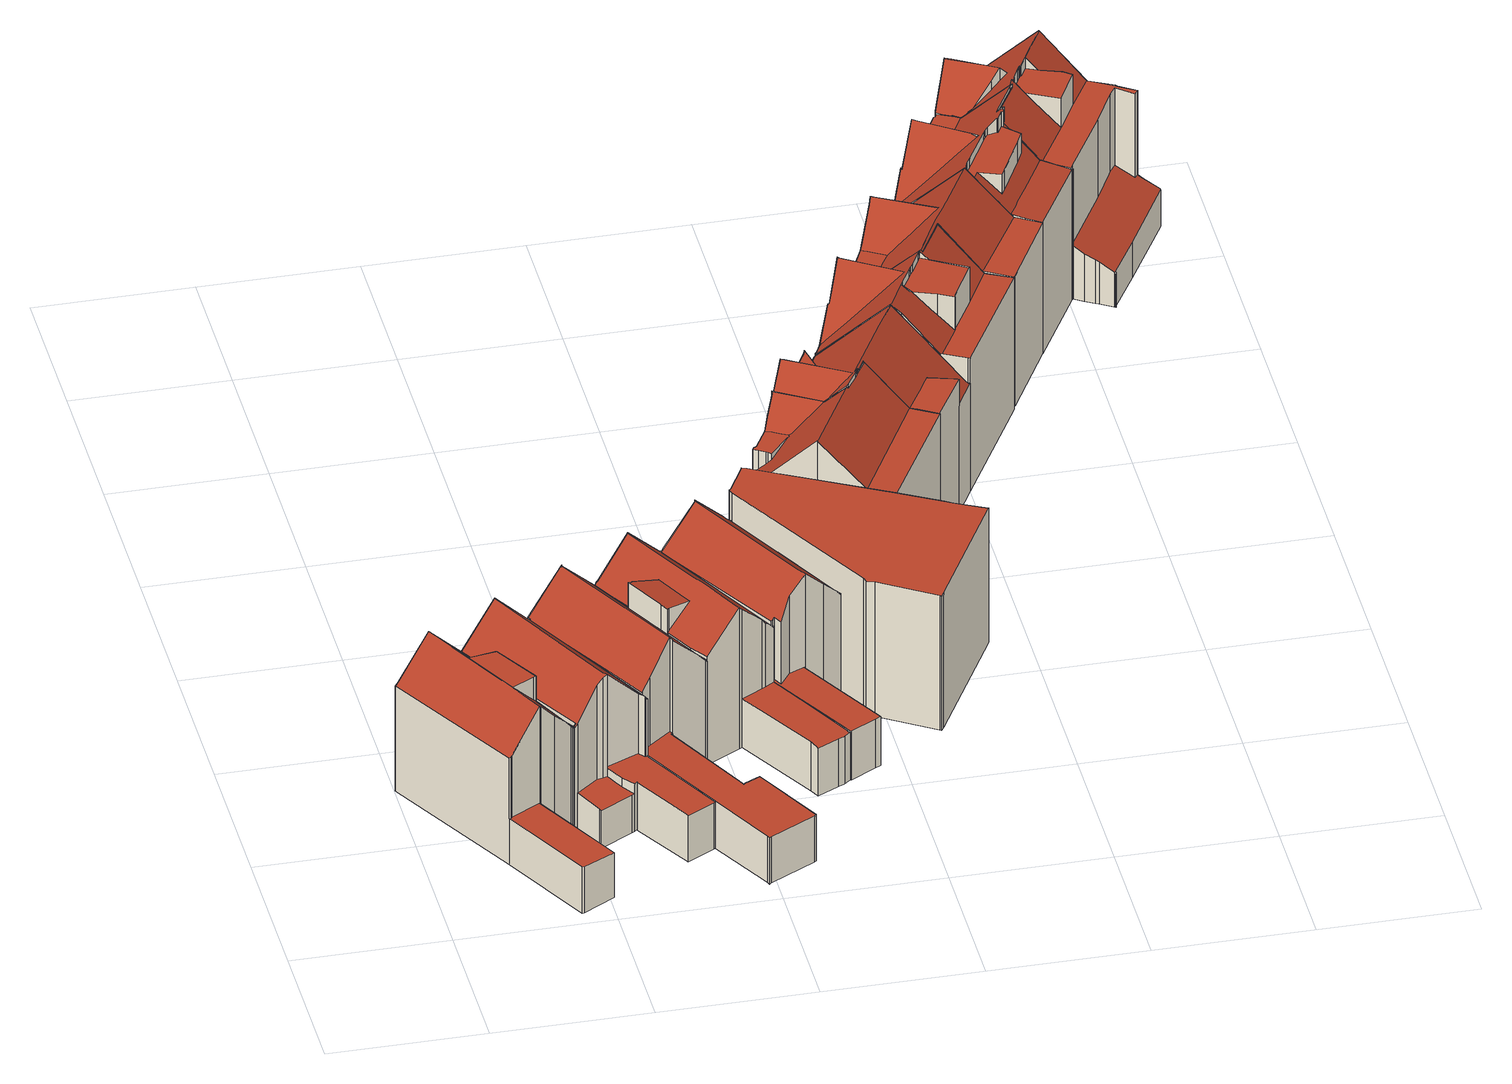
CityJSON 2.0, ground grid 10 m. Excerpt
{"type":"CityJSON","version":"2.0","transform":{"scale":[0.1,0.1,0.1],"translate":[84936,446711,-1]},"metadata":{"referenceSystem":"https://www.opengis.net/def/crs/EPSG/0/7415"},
"CityObjects":{
"building1":{"type":"Building","attributes":{"dak_type":"slanted","data_area":62.25,"data_coverage":0.888,"geconstateerd":false,"gid":18954920,"h_dak_50p":8.81,"h_dak_70p":9.23,"h_dak_max":10.14,"h_dak_min":3.1,"h_maaiveld":-0.049,"kas_warenhuis":false,"lod11_replace":false,"ondergronds_type":"above ground","oorspronkelijkbouwjaar":1916,"pw_actueel":"yes","pw_bron":"ahn3","reconstructie_methode":"tudelft3d-geoflow","reconstruction_skipped":false,"rmse_lod12":2.67,"rmse_lod13":0.708,"rmse_lod22":0.155,"rn":1,"status":"Pand in gebruik","t_run":142.48,"val3dity_codes_lod12":"[]","val3dity_codes_lod13":"[]","val3dity_codes_lod22":"[]"},"children":["building1-1"]},
"building1-1":{"type":"BuildingPart","parents":["building1"],"geometry":[{"type":"Solid","lod":"2.2","boundaries":[[[[0,1,2,3,4,5,6,7,8,9,10,11,12,13,14,15,16]],[[17,18,19]],[[20,11,10,21]],[[22,1,0,23]],[[23,0,16,24,25]],[[26,3,2,27]],[[28,15,14,29]],[[30,13,12,31]],[[32,33,31,34]],[[24,16,15,28]],[[34,31,12,11,20]],[[35,8,7,36]],[[37,9,8,35]],[[21,10,9,37]],[[38,39,40]],[[36,7,6,41]],[[42,43,33,32]],[[29,14,13,30]],[[25,24,43,42]],[[27,2,1,22]],[[44,45,46,47]],[[45,4,3,26]],[[48,49,40]],[[50,51,5,4,45,44]],[[49,48,51,50]],[[41,6,5,51]],[[47,46,19]],[[39,38,18,17]],[[36,41,51,48,40,39,34,20,21,37,35]],[[29,30,31,33,43,24,28]],[[19,46,45,26,27,17]],[[40,49,50,44,47,19,18,38]],[[25,42,32,34,39,17,27,22,23]]]],"semantics":{"surfaces":[{"type":"GroundSurface"},{"type":"WallSurface","on_footprint_edge":false},{"type":"WallSurface","on_footprint_edge":true},{"type":"RoofSurface"}],"values":[[0,1,2,2,2,2,2,2,1,2,2,2,2,2,1,2,1,2,1,2,1,2,1,2,1,2,1,1,3,3,3,3,3]]}}]},
"building2":{"type":"Building","attributes":{"dak_type":"slanted","data_area":69.75,"data_coverage":0.925,"geconstateerd":false,"gid":17146356,"h_dak_50p":8.34,"h_dak_70p":9.02,"h_dak_max":10.17,"h_dak_min":2.48,"h_maaiveld":-0.096,"kas_warenhuis":false,"lod11_replace":false,"ondergronds_type":"above ground","oorspronkelijkbouwjaar":1916,"pw_actueel":"yes","pw_bron":"ahn3","reconstructie_methode":"tudelft3d-geoflow","reconstruction_skipped":false,"rmse_lod12":3.05,"rmse_lod13":0.82,"rmse_lod22":0.0588,"rn":1,"status":"Pand in gebruik","t_run":112.1,"val3dity_codes_lod12":"[]","val3dity_codes_lod13":"[]","val3dity_codes_lod22":"[]"},"children":["building2-1"]},
"building2-1":{"type":"BuildingPart","parents":["building2"],"geometry":[{"type":"Solid","lod":"2.2","boundaries":[[[[52,53,54,55,56,57,58,59,60,61,62,63,64,65,66,67,68,69,70,71]],[[72,66,65,73]],[[74,57,56,75]],[[76,68,67,77]],[[78,63,62,79]],[[80,64,63,78,81]],[[82,54,53,83]],[[84,55,54,82]],[[73,65,64,80]],[[85,86,87,88]],[[89,90,91,92]],[[77,67,66,72]],[[81,78,93,94]],[[75,56,55,84]],[[88,87,95,96]],[[96,95,59,58,97]],[[94,93,98,99]],[[99,98,86,85,100]],[[92,91,101,102]],[[100,85,90,89]],[[79,62,61,103]],[[103,61,60,104]],[[97,58,57,74]],[[104,60,59,95]],[[105,69,68,76]],[[106,70,69,105]],[[107,108,52,71,109]],[[109,71,70,106]],[[110,111,108,107]],[[102,101,111,110]],[[83,53,52,108]],[[83,108,111,101,91,90,85,88,96,97,74,75,84,82]],[[86,98,93,78,79,103,104,95,87]],[[100,89,112,113,76,77,72,73,80,81,94,99]],[[107,109,106,105,76,113,112,89,92,102,110]]]],"semantics":{"surfaces":[{"type":"GroundSurface"},{"type":"WallSurface","on_footprint_edge":true},{"type":"WallSurface","on_footprint_edge":false},{"type":"RoofSurface"}],"values":[[0,1,1,1,1,1,1,1,1,2,2,1,2,1,2,1,2,2,2,2,1,1,1,1,1,1,1,1,2,2,1,3,3,3,3]]}}]},
"building3":{"type":"Building","attributes":{"dak_type":"slanted","data_area":82.34,"data_coverage":0.932,"geconstateerd":false,"gid":11568619,"h_dak_50p":8.04,"h_dak_70p":8.84,"h_dak_max":10.12,"h_dak_min":3.13,"h_maaiveld":-0.106,"kas_warenhuis":false,"lod11_replace":false,"ondergronds_type":"above ground","oorspronkelijkbouwjaar":1916,"pw_actueel":"yes","pw_bron":"ahn3","reconstructie_methode":"tudelft3d-geoflow","reconstruction_skipped":false,"rmse_lod12":3.41,"rmse_lod13":0.689,"rmse_lod22":0.0541,"rn":1,"status":"Pand in gebruik","t_run":122.57,"val3dity_codes_lod12":"[]","val3dity_codes_lod13":"[]","val3dity_codes_lod22":"[]"},"children":["building3-1"]},
"building3-1":{"type":"BuildingPart","parents":["building3"],"geometry":[{"type":"Solid","lod":"2.2","boundaries":[[[[114,70,115,116,117,118,119,120,121,122,123,124,125,126,127,128,129,130,131,132,133,134,135]],[[136,137,138,139]],[[140,120,119,141]],[[142,124,123,143]],[[144,121,120,140]],[[145,116,115,146]],[[147,117,116,145]],[[148,127,126,149]],[[150,125,124,142]],[[151,133,132,152]],[[153,118,117,147]],[[141,119,118,153]],[[154,122,121,144]],[[155,130,129,156]],[[152,132,131,157]],[[157,131,130,155]],[[156,129,128,158]],[[159,137,136]],[[149,126,125,150]],[[158,128,127,148]],[[160,134,133,151]],[[161,135,134,160]],[[137,114,135,161]],[[139,138,162,163]],[[163,162,164,165]],[[165,164,143,166]],[[166,143,123,122,154]],[[167,70,114,137,159]],[[146,115,70,167]],[[161,160,151,152,157,155,156,158,148,149,150,142,143,164,162,138,137]],[[163,165,166,154,144,140,141,153,168]],[[159,136,139,163,168,153,147,145,146,167]]]],"semantics":{"surfaces":[{"type":"GroundSurface"},{"type":"WallSurface","on_footprint_edge":false},{"type":"WallSurface","on_footprint_edge":true},{"type":"RoofSurface"}],"values":[[0,1,2,2,2,2,2,2,2,2,2,2,2,2,2,2,2,1,2,2,2,2,2,1,1,1,2,2,2,3,3,3]]}}]},
"building4":{"type":"Building","attributes":{"dak_type":"slanted","data_area":64.27,"data_coverage":0.904,"geconstateerd":false,"gid":11568620,"h_dak_50p":8.54,"h_dak_70p":9.16,"h_dak_max":10.08,"h_dak_min":3.32,"h_maaiveld":-0.107,"kas_warenhuis":false,"lod11_replace":false,"ondergronds_type":"above ground","oorspronkelijkbouwjaar":1916,"pw_actueel":"yes","pw_bron":"ahn3","reconstructie_methode":"tudelft3d-geoflow","reconstruction_skipped":false,"rmse_lod12":2.71,"rmse_lod13":0.758,"rmse_lod22":0.165,"rn":1,"status":"Pand in gebruik","t_run":112.7,"val3dity_codes_lod12":"[]","val3dity_codes_lod13":"[]","val3dity_codes_lod22":"[]"},"children":["building4-1"]},
"building4-1":{"type":"BuildingPart","parents":["building4"],"geometry":[{"type":"Solid","lod":"2.2","boundaries":[[[[169,170,171,121,172,173,174,175,176,177,178,179,180,181,182,183,184,185,186,187,188,189,190,191]],[[192,180,179,193]],[[194,172,121,195]],[[195,121,171,196]],[[197,190,189,198]],[[198,189,188,199]],[[199,188,187,200]],[[201,191,190,197]],[[202,186,185,203]],[[204,205,184,183,206]],[[207,169,191,201]],[[200,187,186,202]],[[208,170,169,207]],[[203,185,184,205]],[[209,210,211,212]],[[213,214,215,216]],[[217,218,219]],[[220,208,214,213]],[[221,178,177,222]],[[222,177,176,223]],[[224,225,210,209]],[[226,182,181,227]],[[223,176,175,211]],[[193,179,178,221]],[[212,211,175,174,228]],[[225,224,229]],[[216,215,205,230]],[[228,174,173,231,232]],[[231,173,172,194]],[[232,231,218,217]],[[196,171,170,208,220]],[[227,181,180,192]],[[206,183,182,226]],[[230,205,204]],[[200,202,203,205,215,214,208,207,201,197,198,199]],[[212,228,232,217,219,233,229,224,209]],[[229,233,219,218,231,194,195,196,234,235,236,237,238,192,193,221,222,223,211,210,225]],[[206,226,227,192,238,237,236,235,234,196,220,213,216,230,204]]]],"semantics":{"surfaces":[{"type":"GroundSurface"},{"type":"WallSurface","on_footprint_edge":true},{"type":"WallSurface","on_footprint_edge":false},{"type":"RoofSurface"}],"values":[[0,1,1,1,1,1,1,1,1,1,1,1,1,1,2,2,2,2,1,1,2,1,1,1,1,2,2,1,1,2,1,1,1,2,3,3,3,3]]}}]},
"building5":{"type":"Building","attributes":{"dak_type":"slanted","data_area":64.26,"data_coverage":0.915,"geconstateerd":false,"gid":18958626,"h_dak_50p":8.51,"h_dak_70p":9.14,"h_dak_max":10.08,"h_dak_min":3.25,"h_maaiveld":-0.075,"kas_warenhuis":false,"lod11_replace":false,"ondergronds_type":"above ground","oorspronkelijkbouwjaar":1916,"pw_actueel":"yes","pw_bron":"ahn3","reconstructie_methode":"tudelft3d-geoflow","reconstruction_skipped":false,"rmse_lod12":2.69,"rmse_lod13":0.729,"rmse_lod22":0.245,"rn":1,"status":"Pand in gebruik","t_run":95.01,"val3dity_codes_lod12":"[]","val3dity_codes_lod13":"[]","val3dity_codes_lod22":"[]"},"children":["building5-1"]},
"building5-1":{"type":"BuildingPart","parents":["building5"],"geometry":[{"type":"Solid","lod":"2.2","boundaries":[[[[239,240,241,242,243,244,245,246,188,247,248,249,250,182,251,252,253,254,255]],[[256,257,242,241,258]],[[259,243,242,257]],[[260,252,251,261]],[[262,246,245,263]],[[263,245,244,264]],[[265,240,266]],[[261,251,182,267]],[[267,182,250,268]],[[269,253,252,260]],[[270,254,253,269]],[[264,244,243,259]],[[258,241,240,265]],[[271,249,248,272]],[[273,274,275,276]],[[272,248,247,277]],[[278,271,279,280]],[[276,275,257,256]],[[268,250,249,271,278]],[[281,255,254,270]],[[282,239,255,281]],[[266,240,239,282]],[[277,247,188,283]],[[283,188,246,262]],[[280,279,284,285]],[[285,284,274,273]],[[275,274,284,279,271,272,277,283,262,263,264,259,257]],[[280,285,273,276,256,286,260,261,267,268,278]],[[281,270,269,260,286,256,258,265,266,282]]]],"semantics":{"surfaces":[{"type":"GroundSurface"},{"type":"WallSurface","on_footprint_edge":true},{"type":"WallSurface","on_footprint_edge":false},{"type":"RoofSurface"}],"values":[[0,1,1,1,1,1,1,1,1,1,1,1,1,1,2,1,2,2,1,1,1,1,1,1,2,2,3,3,3]]}}]},
"building6":{"type":"Building","attributes":{"dak_type":"multiple horizontal","data_area":100.25,"data_coverage":0.935,"geconstateerd":false,"gid":18958627,"h_dak_50p":9.48,"h_dak_70p":9.5,"h_dak_max":10.51,"h_dak_min":3.25,"h_maaiveld":-0.111,"kas_warenhuis":false,"lod11_replace":false,"ondergronds_type":"above ground","oorspronkelijkbouwjaar":1916,"pw_actueel":"yes","pw_bron":"ahn3","reconstructie_methode":"tudelft3d-geoflow","reconstruction_skipped":false,"rmse_lod12":0.591,"rmse_lod13":0.591,"rmse_lod22":0.591,"rn":1,"status":"Pand in gebruik","t_run":122.3,"val3dity_codes_lod12":"[]","val3dity_codes_lod13":"[]","val3dity_codes_lod22":"[]"},"children":["building6-1"]},
"building6-1":{"type":"BuildingPart","parents":["building6"],"geometry":[{"type":"Solid","lod":"2.2","boundaries":[[[[287,288,289,290,291,292,293,294,295,296,297,298,299,300,301,302,303]],[[304,301,300,305]],[[306,302,301,304]],[[307,296,295,308]],[[309,288,287,310]],[[311,289,288,309]],[[310,287,303,312]],[[312,303,302,306]],[[313,290,289,311]],[[314,291,290,313]],[[315,294,293,316]],[[317,292,291,314]],[[308,295,294,315]],[[318,299,298,319]],[[319,298,297,320]],[[320,297,296,307]],[[305,300,299,318]],[[316,293,292,317]],[[305,318,319,320,307,308,315,316,317,314,313,311,309,310,312,306,304]]]],"semantics":{"surfaces":[{"type":"GroundSurface"},{"type":"WallSurface","on_footprint_edge":true},{"type":"RoofSurface"}],"values":[[0,1,1,1,1,1,1,1,1,1,1,1,1,1,1,1,1,1,2]]}}]},
"building7":{"type":"Building","attributes":{"dak_type":"slanted","data_area":63.33,"data_coverage":0.901,"geconstateerd":false,"gid":17147225,"h_dak_50p":10.08,"h_dak_70p":10.87,"h_dak_max":13.11,"h_dak_min":7.67,"h_maaiveld":-0.191,"kas_warenhuis":false,"lod11_replace":false,"ondergronds_type":"above ground","oorspronkelijkbouwjaar":1922,"pw_actueel":"yes","pw_bron":"ahn3","reconstructie_methode":"tudelft3d-geoflow","reconstruction_skipped":false,"rmse_lod12":1.16,"rmse_lod13":1.41,"rmse_lod22":0.0997,"rn":1,"status":"Pand in gebruik","t_run":148.95,"val3dity_codes_lod12":"[]","val3dity_codes_lod13":"[]","val3dity_codes_lod22":"[]"},"children":["building7-1"]},
"building7-1":{"type":"BuildingPart","parents":["building7"],"geometry":[{"type":"Solid","lod":"2.2","boundaries":[[[[321,322,323,324,325,326,327,328,329,330,331,332,333,334,335,336,337,338,339,340,341,342,343,344]],[[345,326,325,346]],[[347,338,337,348]],[[349,333,332,350]],[[351,321,344,352]],[[353,343,342,354]],[[354,342,341,355,356]],[[356,355,357,358]],[[352,344,343,353]],[[359,324,323,360]],[[350,332,331,361]],[[362,328,327,363]],[[364,329,328,362]],[[346,325,324,359]],[[365,366,367]],[[361,331,330,368]],[[368,330,329,364]],[[355,341,340,369]],[[358,357,370,371]],[[348,337,336,372]],[[372,336,335,373]],[[373,335,334,374]],[[374,334,333,349]],[[360,323,322,375]],[[363,327,326,345]],[[369,340,339,376]],[[376,339,338,347]],[[371,370,377,378]],[[378,377,366,365]],[[375,322,321,351]],[[368,364,362,363,345,379,348,372,380,381]],[[372,373,374,349,350,361,368,381,380]],[[348,379,345,346,382,383,384,367,366,377,370,357,355,369,376,347]],[[385,386,351,352,353,354,356,358,371,378,365,367,384,383,387]],[[375,351,386,385,387,383,382,346,359,360]]]],"semantics":{"surfaces":[{"type":"GroundSurface"},{"type":"WallSurface","on_footprint_edge":true},{"type":"WallSurface","on_footprint_edge":false},{"type":"RoofSurface"}],"values":[[0,1,1,1,1,1,1,2,1,1,1,1,1,1,2,1,1,1,2,1,1,1,1,1,1,1,1,2,2,1,3,3,3,3,3]]}}]},
"building8":{"type":"Building","attributes":{"dak_type":"slanted","data_area":62.31,"data_coverage":0.875,"geconstateerd":false,"gid":11568617,"h_dak_50p":10.65,"h_dak_70p":11.34,"h_dak_max":12.33,"h_dak_min":7.47,"h_maaiveld":-0.2,"kas_warenhuis":false,"lod11_replace":false,"ondergronds_type":"above ground","oorspronkelijkbouwjaar":1923,"pw_actueel":"yes","pw_bron":"ahn3","reconstructie_methode":"tudelft3d-geoflow","reconstruction_skipped":false,"rmse_lod12":1.46,"rmse_lod13":1.61,"rmse_lod22":0.0477,"rn":1,"status":"Pand in gebruik","t_run":103.2,"val3dity_codes_lod12":"[]","val3dity_codes_lod13":"[]","val3dity_codes_lod22":"[]"},"children":["building8-1"]},
"building8-1":{"type":"BuildingPart","parents":["building8"],"geometry":[{"type":"Solid","lod":"2.2","boundaries":[[[[388,389,390,391,392,393,394,395,396,397,398,332,399,330,329,400,401,402,327,326,325,403,324,404,405]],[[368,330,399,406]],[[406,399,332,350]],[[407,326,327,408]],[[409,404,324,410]],[[411,412,413]],[[414,405,404,409]],[[415,392,391,416]],[[417,418,416,419]],[[420,390,389,421]],[[408,327,402,422]],[[422,402,401,423]],[[424,396,395,425]],[[426,398,397,427]],[[428,426,429,430]],[[427,397,396,424]],[[419,416,391,390,420]],[[431,393,392,415]],[[432,394,393,431]],[[425,395,394,432]],[[350,332,398,426,428]],[[364,329,330,368]],[[429,433,430]],[[430,433,434]],[[435,403,325,346]],[[410,324,403,435]],[[346,325,326,407]],[[423,401,400,436,437]],[[437,436,438]],[[436,400,329,364]],[[439,388,405,414]],[[413,412,421,440]],[[418,417,441]],[[440,421,389,388,439]],[[430,434,368,406,350,428]],[[433,429,426,427,424,425,442,443,444,438,436,364,368,434]],[[445,446,414,409,410,435,346,447]],[[422,423,437,438,444,443,442,425,432,431,415,416,418,441,448,445,447,346,407,408]],[[439,414,446,445,448,411,413,440]],[[412,411,448,441,417,419,420,421]]]],"semantics":{"surfaces":[{"type":"GroundSurface"},{"type":"WallSurface","on_footprint_edge":true},{"type":"WallSurface","on_footprint_edge":false},{"type":"RoofSurface"}],"values":[[0,1,1,1,1,2,1,1,2,1,1,1,1,1,2,1,1,1,1,1,1,1,2,2,1,1,1,1,2,1,1,2,2,1,3,3,3,3,3,3]]}}]},
"building9":{"type":"Building","attributes":{"dak_type":"slanted","data_area":65.05,"data_coverage":0.918,"geconstateerd":false,"gid":18956887,"h_dak_50p":10.63,"h_dak_70p":11.48,"h_dak_max":12.27,"h_dak_min":7.71,"h_maaiveld":-0.167,"kas_warenhuis":false,"lod11_replace":false,"ondergronds_type":"above ground","oorspronkelijkbouwjaar":1922,"pw_actueel":"yes","pw_bron":"ahn3","reconstructie_methode":"tudelft3d-geoflow","reconstruction_skipped":false,"rmse_lod12":1.44,"rmse_lod13":1.67,"rmse_lod22":0.0555,"rn":1,"status":"Pand in gebruik","t_run":146.46,"val3dity_codes_lod12":"[]","val3dity_codes_lod13":"[]","val3dity_codes_lod22":"[]"},"children":["building9-1"]},
"building9-1":{"type":"BuildingPart","parents":["building9"],"geometry":[{"type":"Solid","lod":"2.2","boundaries":[[[[449,450,451,452,453,454,455,456,457,458,459,397,460,461,462,395,394,463,464,465,466,467,468,469]],[[470,394,395,425]],[[471,464,463,472]],[[473,466,465,474]],[[475,467,466,473]],[[476,468,467,475]],[[477,456,455,478]],[[479,453,452,480]],[[472,463,394,470]],[[481,469,468,476]],[[482,451,450,483]],[[425,395,462,484]],[[485,486,487,488]],[[484,462,461,489]],[[490,449,469,481]],[[491,492,493,494]],[[495,496,497,498]],[[499,500,492,491]],[[474,465,464,471]],[[488,487,500,499]],[[498,497,486,485]],[[480,452,451,482]],[[501,454,453,479]],[[478,455,454,501]],[[502,503,504]],[[505,460,397,506]],[[506,397,459,507]],[[507,459,458,508]],[[509,457,456,477]],[[494,493,504]],[[496,495,510]],[[511,512,510]],[[513,514,503,502]],[[515,516,514,513]],[[512,511,516,515]],[[489,461,460,505]],[[508,458,457,509]],[[483,450,449,490]],[[476,475,473,474,517,518,519,520]],[[478,501,479,480,482,494,504,503,477]],[[483,490,481,476,520,519,521]],[[522,495,498,485,488,499,491,494,482,483,521,519,518,517,474,471,472,470,425]],[[510,495,522,425,484,489,523,516,511]],[[512,515,513,502,504,493,492,500,487,486,497,496,510]],[[506,507,508,509,477,503,514,516,523,489,505]]]],"semantics":{"surfaces":[{"type":"GroundSurface"},{"type":"WallSurface","on_footprint_edge":true},{"type":"WallSurface","on_footprint_edge":false},{"type":"RoofSurface"}],"values":[[0,1,1,1,1,1,1,1,1,1,1,1,2,1,1,2,2,2,1,2,2,1,1,1,2,1,1,1,1,2,2,2,2,2,2,1,1,1,3,3,3,3,3,3,3]]}}]},
"building10":{"type":"Building","attributes":{"dak_type":"slanted","data_area":63.47,"data_coverage":0.895,"geconstateerd":false,"gid":18956907,"h_dak_50p":10.23,"h_dak_70p":11.06,"h_dak_max":12.27,"h_dak_min":3.13,"h_maaiveld":-0.135,"kas_warenhuis":false,"lod11_replace":false,"ondergronds_type":"above ground","oorspronkelijkbouwjaar":1923,"pw_actueel":"yes","pw_bron":"ahn3","reconstructie_methode":"tudelft3d-geoflow","reconstruction_skipped":false,"rmse_lod12":1.59,"rmse_lod13":1.66,"rmse_lod22":0.719,"rn":1,"status":"Pand in gebruik","t_run":120.87,"val3dity_codes_lod12":"[]","val3dity_codes_lod13":"[]","val3dity_codes_lod22":"[]"},"children":["building10-1"]},
"building10-1":{"type":"BuildingPart","parents":["building10"],"geometry":[{"type":"Solid","lod":"2.2","boundaries":[[[[524,525,526,527,528,529,530,531,532,533,534,535,536,537,538,539,540,541,542,543,544,545,546,547,548,549]],[[550,540,539,551]],[[552,534,533,501]],[[553,530,529,554]],[[554,529,528,555]],[[556,547,546,557]],[[558,549,548,559]],[[560,532,531,508]],[[508,531,530,553]],[[561,526,525,562]],[[559,548,547,556]],[[563,544,543,564]],[[551,539,538,565]],[[566,535,534,552]],[[482,536,535,566]],[[501,533,532,560]],[[567,524,549,558]],[[568,537,536,482]],[[565,538,537,568]],[[555,528,527,569]],[[570,542,541,571]],[[564,543,542,570]],[[569,527,526,561]],[[557,546,545,572]],[[562,525,524,567]],[[571,541,540,550]],[[572,545,544,563]],[[573,570,571,550,551,565,568,574,575]],[[576,577,482,566,552,501,560,578,579,561,562,580,581,582]],[[567,558,559,583,584,585,575,574,568,482,577,576,582,581,580,562]],[[561,579,578,560,508,553,554,555,569]],[[584,583,559,556,557,572,586,587,585]],[[572,563,564,570,573,575,585,587,586]]]],"semantics":{"surfaces":[{"type":"GroundSurface"},{"type":"WallSurface","on_footprint_edge":true},{"type":"RoofSurface"}],"values":[[0,1,1,1,1,1,1,1,1,1,1,1,1,1,1,1,1,1,1,1,1,1,1,1,1,1,1,2,2,2,2,2,2]]}}]},
"building11":{"type":"Building","attributes":{"dak_type":"slanted","data_area":60.75,"data_coverage":0.859,"geconstateerd":false,"gid":18956901,"h_dak_50p":10.43,"h_dak_70p":11.35,"h_dak_max":12.82,"h_dak_min":7.68,"h_maaiveld":-0.184,"kas_warenhuis":false,"lod11_replace":false,"ondergronds_type":"above ground","oorspronkelijkbouwjaar":1922,"pw_actueel":"yes","pw_bron":"ahn3","reconstructie_methode":"tudelft3d-geoflow","reconstruction_skipped":false,"rmse_lod12":1.37,"rmse_lod13":1.61,"rmse_lod22":0.09,"rn":1,"status":"Pand in gebruik","t_run":126.03,"val3dity_codes_lod12":"[]","val3dity_codes_lod13":"[]","val3dity_codes_lod22":"[]"},"children":["building11-1"]},
"building11-1":{"type":"BuildingPart","parents":["building11"],"geometry":[{"type":"Solid","lod":"2.2","boundaries":[[[[588,589,590,591,592,593,594,595,596,597,598,599,600,601,602,603,604,605,606,607,608,609,610,611,612,613,614,615,616,617,618,619]],[[620,597,596,621]],[[622,612,611,623]],[[624,625,601,600,626]],[[627,616,615,628]],[[629,614,613,630]],[[631,632,633,634]],[[635,618,617,636]],[[637,638,639,640]],[[630,613,612,622,641]],[[642,598,597,620]],[[643,608,607,555]],[[644,645,646,647]],[[648,610,609,649]],[[641,622,638,637]],[[649,609,608,643]],[[650,651,652,653]],[[654,655,645,644]],[[621,596,595,656]],[[623,611,610,648]],[[657,658,659,660]],[[658,657,661]],[[640,639,632,631]],[[634,633,662,663]],[[664,665,666,667]],[[626,600,599,668]],[[653,652,647,669]],[[669,647,646,670,671]],[[660,659,655,654]],[[672,602,601,625]],[[628,615,614,629]],[[636,617,616,627]],[[663,662,665,664]],[[667,666,651,650]],[[673,674,619,618,635]],[[671,670,625,624]],[[675,603,602,672]],[[676,604,603,675]],[[677,605,604,676]],[[555,607,606,678]],[[678,606,605,677]],[[679,680,681]],[[680,679,682]],[[683,590,589,684]],[[685,593,592,686]],[[686,592,591,687]],[[687,591,590,683]],[[656,595,594,688]],[[688,594,593,685]],[[689,690,674,673]],[[691,588,619,674]],[[692,693,694]],[[693,692,690,689]],[[684,589,588,691]],[[668,599,598,642]],[[644,647,652,651,666,665,662,633,632,639,638,622,623,695,661,657,660,654]],[[696,635,636,627,628,697,682,679]],[[698,699,675,672,625,670,646,645,655,659,658,661,695,623,648,649,700,701,702]],[[643,555,678,677,676,675,699,698,702,701,700,649]],[[703,704,681,680,682,697,628,629,630,641,637,640,631,634,663,664,667,650,653,669,671,624,626,668,642,620,621,656,705,706]],[[706,705,656,688,685,686,687,683,684,691,674,690,692,694,703]],[[681,704,703,694,693,689,673,635,696,679]]]],"semantics":{"surfaces":[{"type":"GroundSurface"},{"type":"WallSurface","on_footprint_edge":true},{"type":"WallSurface","on_footprint_edge":false},{"type":"RoofSurface"}],"values":[[0,1,1,1,1,1,2,1,2,1,1,1,2,1,2,1,2,2,1,1,2,2,2,2,2,1,2,2,2,1,1,1,2,2,1,2,1,1,1,1,1,2,2,1,1,1,1,1,1,2,1,2,2,1,1,3,3,3,3,3,3,3]]}}]},
"building12":{"type":"Building","attributes":{"dak_type":"slanted","data_area":81.63,"data_coverage":0.858,"geconstateerd":false,"gid":18956905,"h_dak_50p":9.62,"h_dak_70p":10.9,"h_dak_max":12.16,"h_dak_min":2.29,"h_maaiveld":-0.188,"kas_warenhuis":false,"lod11_replace":false,"ondergronds_type":"above ground","oorspronkelijkbouwjaar":1922,"pw_actueel":"yes","pw_bron":"ahn3","reconstructie_methode":"tudelft3d-geoflow","reconstruction_skipped":false,"rmse_lod12":3.82,"rmse_lod13":1.35,"rmse_lod22":0.119,"rn":1,"status":"Pand in gebruik","t_run":193.78,"val3dity_codes_lod12":"[]","val3dity_codes_lod13":"[]","val3dity_codes_lod22":"[]"},"children":["building12-1"]},
"building12-1":{"type":"BuildingPart","parents":["building12"],"geometry":[{"type":"Solid","lod":"2.2","boundaries":[[[[707,708,709,710,711,712,713,605,604,714,715,716,599,597,596,717,595,718,592,719,720,721,722,723,724,725,726,727,728,729,730,731,732,733,734,735]],[[656,595,717,736]],[[737,605,713,738]],[[739,740,741]],[[742,712,711,743]],[[744,745,741]],[[746,715,714,747]],[[748,731,730,749]],[[750,722,721,751]],[[752,723,722,750]],[[753,725,724,754]],[[755,756,757,758]],[[759,708,707,760]],[[761,734,733,762]],[[738,713,712,742]],[[763,604,605,737]],[[764,765,732,731,748]],[[766,767,765,764]],[[758,757,767,766]],[[762,733,732,765]],[[768,769,736,770]],[[771,772,773]],[[772,771,774,775,776]],[[777,720,719,778]],[[751,721,720,777]],[[779,729,728,780]],[[781,763,782,783]],[[747,714,604,763,781]],[[784,785,786,787]],[[778,719,592,788]],[[788,592,718,789]],[[789,718,595,656]],[[770,736,717,596,621]],[[790,791,792,793]],[[793,792,794,795]],[[621,596,597,796]],[[780,728,727,797]],[[798,799,800]],[[801,726,725,753]],[[797,727,726,801]],[[749,730,729,779]],[[754,724,723,752]],[[795,794,802,803]],[[776,775,791,790]],[[743,711,710,804]],[[804,710,709,805]],[[805,709,708,759]],[[760,707,735,806]],[[799,798,807,808]],[[809,599,716,810]],[[808,807,811]],[[810,716,715,746]],[[812,813,814]],[[740,739,785,784]],[[783,782,815,816]],[[745,744,774,771]],[[816,815,756,755]],[[806,735,734,761]],[[803,802,813,812]],[[787,786,814]],[[769,768,800]],[[796,597,599,809]],[[749,779,817,818,785,739,819,747,781,783,816,755,758,766,764,748]],[[750,751,777,820,808,811,821,754,752]],[[811,807,798,800,768,770,621,773,772,776,790,793,795,803,812,822,823,780,797,801,753,754,821]],[[769,800,799,808,820,777,778,788,789,656,736]],[[787,814,813,802,794,792,791,775,774,744,741,740,784]],[[812,814,786,785,818,817,779,780,823,822]],[[765,767,757,756,815,782,763,737,738,742,743,804,805,759,760,806,761,762]],[[745,771,773,621,796,809,810,746,747,819,739,741]]]],"semantics":{"surfaces":[{"type":"GroundSurface"},{"type":"WallSurface","on_footprint_edge":true},{"type":"WallSurface","on_footprint_edge":false},{"type":"RoofSurface"}],"values":[[0,1,1,2,1,2,1,1,1,1,1,2,1,1,1,1,1,2,2,1,2,2,2,1,1,1,2,1,2,1,1,1,1,2,2,1,1,2,1,1,1,1,2,2,1,1,1,1,2,1,2,1,2,2,2,2,2,1,2,2,2,1,3,3,3,3,3,3,3,3]]}}]}
},
"vertices":[
[0,157,10],[2,158,10],[23,170,10],[46,183,10],[61,155,10],[78,125,10],[94,94,10],[95,94,10],[93,92,10],[92,93,10],[80,85,10],[71,80,10],[70,79,10],[102,20,10],[81,8,10],[80,8,10],[49,67,10],[33,151,112],[33,151,103],[43,152,102],[71,80,111],[80,85,100],[2,158,87],[0,157,85],[49,67,43],[49,67,86],[46,183,85],[23,170,112],[80,8,43],[81,8,43],[102,20,42],[70,79,43],[51,68,87],[51,68,43],[70,79,112],[93,92,86],[95,94,83],[92,93,86],[54,111,102],[54,111,112],[62,116,102],[94,94,83],[50,67,87],[50,67,43],[61,155,102],[61,155,84],[60,155,85],[60,155,102],[76,124,86],[76,124,102],[78,125,102],[78,125,84],
[143,113,9],[172,59,9],[171,58,9],[153,48,9],[153,49,9],[131,87,9],[131,88,9],[129,86,9],[127,85,9],[106,73,9],[105,75,9],[96,93,9],[94,92,9],[93,93,9],[95,94,9],[46,184,9],[69,197,9],[91,209,9],[92,208,9],[141,117,9],[95,94,86],[93,93,84],[131,87,43],[153,49,42],[69,197,111],[46,184,85],[96,93,37],[105,75,36],[94,92,84],[96,93,86],[171,58,42],[172,59,42],[153,48,42],[117,106,43],[117,106,37],[123,94,37],[123,94,43],[116,107,110],[116,107,43],[138,117,43],[138,117,86],[110,104,37],[110,104,104],[129,86,36],[129,86,43],[131,88,43],[114,105,37],[114,105,108],[117,106,110],[141,113,43],[141,113,86],[106,73,36],[127,85,36],[91,209,85],[92,208,85],[143,113,84],[143,113,43],[141,117,84],[142,113,84],[142,113,43],[115,108,110],[69,196,111],
[141,118,9],[93,208,9],[92,210,9],[115,222,9],[115,221,9],[137,234,9],[138,234,9],[186,145,9],[185,144,9],[162,131,9],[161,131,9],[190,76,9],[192,72,9],[193,73,9],[201,77,9],[203,78,9],[227,33,9],[226,32,9],[196,16,9],[195,15,9],[194,17,9],[142,114,9],[141,118,86],[141,118,44],[146,122,44],[146,122,92],[138,234,85],[137,234,86],[161,131,44],[162,131,44],[186,145,83],[92,210,85],[93,208,85],[115,222,111],[193,73,43],[192,72,43],[190,76,43],[195,15,42],[196,16,42],[115,221,111],[185,144,85],[227,33,42],[203,78,43],[226,32,42],[201,77,43],[141,118,85],[194,17,42],[142,114,44],[161,134,44],[161,134,111],[162,132,44],[162,132,111],[162,131,111],[92,208,84],[156,144,111],
[240,105,9],[210,158,9],[208,157,9],[179,158,9],[169,176,9],[166,182,9],[152,207,9],[152,209,9],[138,235,9],[139,236,9],[140,236,9],[161,248,9],[182,260,9],[184,261,9],[184,259,9],[232,171,9],[251,137,9],[263,115,9],[264,112,9],[265,111,9],[261,108,9],[257,106,9],[243,99,9],[161,248,110],[140,236,87],[179,158,85],[186,145,86],[208,157,110],[257,106,43],[261,108,43],[265,111,43],[264,112,43],[243,99,43],[263,115,44],[251,137,44],[232,171,83],[232,171,44],[184,259,85],[240,105,44],[210,158,44],[154,208,102],[154,208,87],[152,207,85],[152,207,103],[224,166,93],[224,166,44],[226,167,44],[226,167,90],[170,177,102],[170,177,86],[184,183,101],[210,158,108],[139,236,86],[138,235,84],[152,209,85],[155,209,102],[155,209,88],[184,261,85],[182,260,86],[166,182,102],[171,209,101],[232,171,84],[169,176,85],[169,176,102],[180,191,101],[193,187,110],[188,195,110],[181,209,110],[176,218,110],[161,247,110],
[232,285,9],[278,196,9],[266,189,9],[254,183,9],[253,182,9],[286,122,9],[282,120,9],[266,111,9],[262,116,9],[235,166,9],[231,173,9],[184,260,9],[185,261,9],[207,272,9],[207,273,9],[227,285,9],[228,283,9],[254,183,110],[254,183,44],[266,189,97],[253,182,44],[207,272,110],[185,261,86],[266,111,44],[282,120,44],[286,122,44],[278,196,84],[278,196,83],[184,261,84],[184,260,84],[207,273,110],[227,285,87],[231,173,44],[235,166,44],[236,168,88],[236,168,44],[243,178,44],[243,178,99],[262,116,44],[231,173,86],[232,173,44],[232,173,87],[228,283,87],[232,285,83],[265,111,44],[233,174,44],[233,174,88],[250,190,110],
[232,288,9],[242,306,9],[243,308,9],[246,307,9],[326,262,9],[352,247,9],[357,244,9],[372,236,9],[376,234,9],[331,153,9],[329,150,9],[328,151,9],[294,173,9],[289,175,9],[288,178,9],[232,284,9],[231,287,9],[288,178,105],[289,175,105],[232,284,104],[331,153,105],[376,234,105],[242,306,104],[232,288,104],[243,308,104],[231,287,104],[246,307,104],[326,262,105],[372,236,105],[357,244,105],[352,247,105],[294,173,105],[328,151,105],[329,150,105],
[265,344,8],[268,350,8],[273,359,8],[273,360,8],[301,344,8],[313,337,8],[314,337,8],[329,362,8],[329,363,8],[354,349,8],[369,340,8],[370,340,8],[370,339,8],[327,263,8],[326,262,8],[311,271,8],[284,286,8],[243,308,8],[244,310,8],[244,311,8],[254,327,8],[255,329,8],[256,329,8],[257,330,8],[313,337,132],[301,344,119],[243,308,86],[284,286,132],[370,339,103],[370,340,103],[265,344,103],[257,330,103],[256,329,103],[255,329,103],[254,327,86],[254,327,103],[257,325,90],[257,325,103],[273,360,120],[273,359,119],[369,340,103],[329,362,131],[314,337,131],[329,363,131],[264,320,103],[264,320,99],[277,335,103],[354,349,103],[244,311,86],[261,323,94],[261,323,103],[311,271,103],[326,262,103],[327,263,103],[268,350,109],[244,310,86],[262,322,96],[262,322,103],[285,287,132],[311,272,103],[353,348,103],[280,337,104],[278,337,103],[278,335,103],[268,343,103],[267,343,103],[274,339,103],
[294,397,8],[296,401,8],[305,417,8],[306,420,8],[312,431,8],[316,438,8],[317,439,8],[357,416,8],[398,393,8],[400,392,8],[389,372,8],[358,347,8],[323,352,8],[322,350,8],[321,348,8],[275,358,8],[274,360,8],[281,373,8],[358,347,103],[313,337,133],[314,337,134],[274,360,120],[273,360,119],[310,394,104],[298,400,104],[298,400,105],[281,373,133],[312,431,86],[306,420,86],[307,415,104],[307,415,89],[306,420,104],[305,417,104],[296,401,104],[321,348,134],[322,350,134],[398,393,86],[357,416,132],[389,372,85],[400,392,85],[389,372,103],[388,373,85],[388,373,103],[316,438,86],[317,439,86],[388,373,86],[371,378,103],[275,358,119],[323,352,131],[323,352,134],[321,351,133],[294,397,109],[296,401,105],[311,394,104],[357,415,132],[346,396,132],[329,365,133],[320,351,132],[283,372,133],[302,344,119],[312,393,104],
[349,490,8],[363,482,8],[387,468,8],[388,467,8],[402,492,8],[403,494,8],[406,492,8],[428,479,8],[443,471,8],[444,471,8],[444,470,8],[399,393,8],[384,401,8],[363,413,8],[317,440,8],[318,441,8],[321,447,8],[329,460,8],[330,460,8],[338,474,8],[347,490,8],[317,439,87],[318,441,87],[317,440,87],[329,460,107],[321,447,87],[330,460,107],[338,474,130],[428,479,102],[406,492,127],[402,492,131],[388,467,131],[347,490,106],[387,468,132],[363,482,105],[363,413,127],[376,449,132],[376,449,127],[377,451,127],[377,451,132],[384,401,103],[349,490,106],[385,465,132],[385,465,127],[386,467,127],[386,467,132],[368,435,132],[368,435,127],[369,437,127],[369,437,132],[379,454,132],[379,454,127],[403,494,131],[413,451,127],[413,451,102],[391,464,127],[399,393,103],[400,392,103],[444,470,102],[444,471,102],[443,471,102],[374,433,127],[388,428,112],[388,428,127],[398,425,126],[398,425,102],[398,424,126],[398,424,102],[325,448,90],[338,449,100],[374,453,128],[339,473,130],[364,478,108],[358,417,132],[385,401,103],
[391,569,9],[431,546,9],[458,532,9],[472,524,9],[473,523,9],[473,522,9],[445,472,9],[444,471,9],[427,480,9],[403,494,9],[389,469,9],[388,467,9],[387,468,9],[361,483,9],[350,489,9],[347,490,9],[348,491,9],[356,505,9],[361,516,9],[363,519,9],[370,531,9],[371,533,9],[379,548,9],[378,548,9],[386,561,9],[390,569,9],[348,491,103],[347,490,103],[389,469,130],[445,472,102],[473,522,102],[473,523,102],[378,548,107],[379,548,107],[390,569,86],[386,561,86],[427,480,103],[458,532,102],[431,546,132],[370,531,125],[363,519,108],[350,489,103],[388,467,130],[391,569,87],[361,483,103],[472,524,102],[361,516,103],[356,505,103],[371,533,129],[364,515,103],[361,484,103],[376,508,103],[402,496,132],[388,469,132],[428,481,103],[457,531,102],[413,514,132],[411,511,132],[410,509,132],[389,553,93],[391,550,96],[408,513,129],[372,533,129],[373,532,129],
[421,622,8],[422,622,8],[434,644,8],[435,644,8],[436,647,8],[444,643,8],[448,640,8],[450,639,8],[476,625,8],[477,624,8],[475,621,8],[462,598,8],[465,596,8],[466,596,8],[477,589,8],[485,585,8],[502,575,8],[503,575,8],[502,574,8],[473,523,8],[464,528,8],[456,533,8],[449,536,8],[436,544,8],[432,546,8],[390,569,8],[392,572,8],[395,578,8],[402,590,8],[403,590,8],[412,605,8],[420,620,8],[477,624,133],[476,625,132],[432,546,126],[436,544,126],[466,596,137],[466,596,126],[465,596,137],[402,590,107],[395,578,87],[392,572,87],[390,569,87],[436,555,132],[436,555,126],[450,579,127],[450,579,132],[412,605,130],[403,590,107],[432,547,132],[432,547,126],[433,550,126],[433,550,132],[432,546,132],[475,621,133],[464,528,103],[473,581,127],[473,581,113],[464,590,126],[464,590,127],[449,536,112],[456,533,104],[460,585,137],[460,585,127],[463,591,127],[463,591,137],[469,573,127],[469,573,113],[450,639,103],[453,543,126],[453,543,112],[455,547,112],[455,547,126],[439,548,126],[451,581,127],[451,581,132],[453,584,132],[453,584,127],[459,585,127],[459,585,137],[462,598,133],[464,590,138],[465,595,126],[465,595,137],[477,589,113],[420,620,106],[420,620,103],[485,585,104],[502,575,101],[503,575,101],[502,574,101],[444,586,128],[444,586,124],[446,588,124],[448,583,128],[434,644,102],[422,622,103],[444,643,103],[436,647,102],[435,644,102],[448,640,103],[423,619,105],[423,619,103],[421,622,103],[426,618,103],[426,618,104],[431,616,103],[437,544,126],[415,603,130],[404,579,93],[480,575,104],[485,584,104],[461,541,104],[462,544,104],[475,566,104],[435,613,103],[440,602,112],[449,639,103],[436,614,103],
[542,589,8],[526,562,8],[526,561,8],[525,562,8],[517,567,8],[515,568,8],[509,571,8],[486,584,8],[475,590,8],[463,597,8],[452,638,8],[439,645,8],[436,648,8],[445,665,8],[450,673,8],[453,678,8],[452,678,8],[459,691,8],[464,700,8],[467,698,8],[479,692,8],[505,677,8],[531,662,8],[546,654,8],[547,653,8],[558,647,8],[561,645,8],[570,640,8],[570,638,8],[452,638,103],[503,575,46],[509,571,42],[505,616,103],[505,616,124],[485,626,124],[515,568,39],[517,567,38],[480,629,124],[480,629,130],[475,590,116],[486,584,103],[547,653,102],[546,654,102],[453,678,107],[450,673,115],[452,678,107],[464,700,86],[459,691,86],[541,645,102],[541,645,47],[545,651,47],[545,651,102],[526,562,33],[542,589,33],[570,640,34],[561,645,39],[502,575,46],[558,647,101],[558,647,41],[556,644,101],[556,644,41],[454,639,107],[454,639,105],[452,638,105],[479,629,131],[479,629,132],[478,630,132],[479,629,124],[480,632,124],[480,632,132],[445,665,129],[436,648,104],[531,662,102],[505,677,132],[502,575,102],[503,577,46],[503,577,102],[517,639,124],[517,639,102],[512,643,109],[512,643,124],[436,647,103],[439,645,103],[484,640,132],[484,640,124],[485,642,124],[485,642,132],[486,643,124],[486,643,132],[477,624,131],[479,692,102],[469,645,116],[469,645,122],[457,640,108],[467,698,89],[487,644,124],[487,644,132],[525,562,33],[526,561,33],[570,638,34],[475,648,120],[475,648,129],[462,598,131],[463,597,129],[480,650,123],[491,651,132],[491,651,124],[498,648,124],[528,620,47],[528,620,102],[530,661,102],[518,640,102],[487,585,103],[449,663,129],[461,689,88],[494,657,132],[505,676,132]
]}
